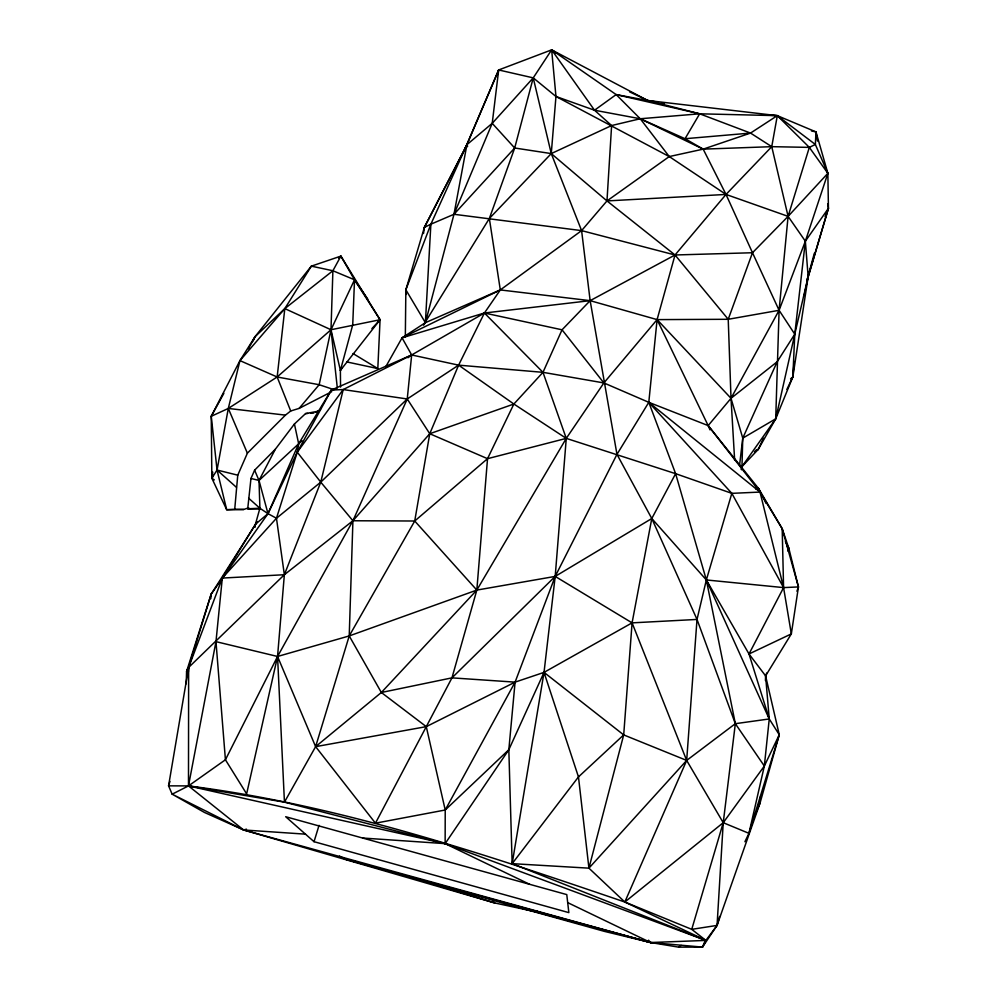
<?xml version="1.0" encoding="UTF-8"?>
<svg xmlns="http://www.w3.org/2000/svg" width="997" height="997" viewBox="0 0 997 997"><rect width="100%" height="100%" fill="white"/><g stroke="black" fill="none" stroke-linecap="round" stroke-linejoin="round"><path stroke-width="1.5" d="M405.33 336.998L405.854 289.803L424.373 227.378L465.35 148.03L498.674 69.964L551.653 49.85L616.158 94.59L647.714 100.498L777.311 115.652L815.982 131.903L815.359 144.478L809.327 147.382L771.753 146.671L750.542 133.075L699.67 113.808L647.714 100.498L551.653 49.85L533.233 77.866L551.266 153.588L581.6 230.619L590.149 300.658L616.969 454.358L651.789 518.527L706.35 579.955L749.009 653.982L765.596 675.879L779.268 734.739L760.05 803.021L717.055 925.415L702.511 947.1L678.633 947.15L650.592 942.526L534.13 911.445L494.686 902.946L243.604 829.965L188.483 785.91L188.632 667.442L211.19 594.075L257.151 521.892M529.681 884.327L445.136 843.636L445.223 810L426.28 726.639L381.353 692.491L349.224 635.936L352.926 520.758L407.237 398.974L411.674 354.969L402.053 337.833L425.395 322.679L500.307 289.928L581.6 230.619L606.974 200.92L669.261 156.566L703.184 149.139L750.542 133.075L777.311 115.652L815.359 144.478L827.859 173.316L828.432 208.311L806.959 281.054M763.627 114.879L777.311 115.652L809.327 147.382L788.091 216.361L779.093 310.304L775.716 418.827L758.219 449.423L741.967 466.608L741.319 469.5M186.227 683.792L186.576 671.455L211.19 594.075L267.994 513.667L297.256 452.164L331.328 390.051L411.674 354.969L484.417 313.008L590.149 300.658L675.031 254.983L726.015 194.44L771.753 146.671L777.311 115.652L699.67 113.808L640.248 118.755L611.61 125.547L551.266 153.588L489.353 218.48L423.463 325.059L425.395 322.679L453.984 214.28L466.908 144.69L498.674 69.964L533.233 77.866L555.965 96.485L669.261 156.566L726.015 194.44L788.091 216.361L805.352 241.199L808.156 276.705L792.852 376.903L775.716 418.827L741.967 466.608L741.531 469.674M741.967 466.608L742.765 438.144L731.013 398.302L728.221 319.289L752.486 252.74L788.091 216.361L827.859 173.316L815.982 131.903L811.471 130.956M346.669 361.899L377.813 368.566L380.069 319.738L340.887 256.117L332.898 270.748L330.992 329.745L337.322 388.07M765.434 680.552L765.596 675.879L766.73 673.025M754.056 817.228L760.05 803.021L760.387 796.84M809.327 147.382L827.859 173.316L805.352 241.199L779.093 310.304L728.221 319.289L675.031 254.983L606.974 200.92L551.266 153.588L514.689 148.005L453.984 214.28L430.878 224.188L425.395 322.679L405.854 289.803L430.878 224.188L466.908 144.69L492.219 123.329L533.233 77.866L514.689 148.005L489.353 218.48L500.307 289.928L484.417 313.008L458.608 365.151L429.757 433.732L414.727 521.007L349.224 635.936L315.625 746.653L284.444 802.149L188.483 785.91L168.568 785.848L188.632 667.442L222.306 578.073L255.431 524.272L259.905 508.246L259.008 480.454L254.621 470.173L275.322 449.248L294.427 423.999L305.568 413.581L318.803 411.113M188.371 672.028L188.632 667.442L284.357 574.721L352.926 520.758L429.757 433.732L513.866 404.022L542.979 372.33L562.046 329.808L590.149 300.658L657.098 319.613L728.221 319.289M786.857 389.453L792.852 376.903L794.771 334.194L779.093 310.304L752.486 252.74L675.031 254.983L657.098 319.613L648.798 402.327L675.617 473.675L706.35 579.955L735.337 723.685L723.236 822.699L717.055 925.415L705.888 940.42L702.511 947.1L650.592 942.526L604.531 931.41L344.912 859.015L339.454 856.049M169.964 781.461L168.568 785.848L172.157 794.185L188.483 785.91C338.282 804.866 482.486 853.444 624.82 902.023L686.671 760.424L697.015 619.436L706.35 579.955L731.835 493.353L648.798 402.327L603.883 382.935L542.979 372.33L458.608 365.151L411.674 354.969L343.217 389.565L331.328 390.051L298.664 443.79L267.994 513.667L255.431 524.272L255.033 527.288M378.312 322.205L380.069 319.738L354.521 279.783L340.887 256.117L311.351 266.149L255.058 336.674L239.953 360.615L211.252 416.285L211.85 478.236L226.693 509.716L234.719 509.367L237.76 475.17L247.381 453.186L285.429 415.126L290.713 410.976L299.125 408.396L331.752 391.671M358.247 862.268L344.912 859.015L650.592 942.526L705.888 940.42L624.82 902.023L588.928 868.163L623.698 734.901L632.086 622.863L651.789 518.527L675.617 473.675L731.835 493.353L760.026 492.069L782.196 528.697L788.851 548.387L798.447 586.934L791.331 633.905L765.596 675.879L769.248 718.962L764.338 766.045L748.946 833.33L744.921 841.717M375.458 823.186L451.965 677.86L476.828 590.087L487.533 458.682L513.866 404.022L458.608 365.151L407.237 398.974L320.76 482.137L276.468 518.253L222.306 578.073L215.975 641.644L188.483 785.91L445.136 843.636L705.888 940.42L691.744 929.341L624.82 902.023L723.236 822.699L764.338 766.045L779.268 734.739L769.248 718.962L706.35 579.955L783.58 587.607L798.447 586.934L782.196 528.697L758.555 488.493L708.157 425.594L657.098 319.613L603.883 382.935L566.271 438.381L476.828 590.087L381.353 692.491L315.625 746.653L375.458 823.186L445.223 810L508.831 749.719L544.026 672.377L555.192 576.403L566.271 438.381L542.979 372.33L484.417 313.008L402.053 337.833L385.652 366.921M551.266 153.588L555.965 96.485L551.653 49.85L556.625 53.24M259.719 508.956L247.717 508.782L250.97 478.46L254.621 470.173M794.135 361.599L792.852 376.903L790.546 378.897M210.791 598.674L211.19 594.075M508.831 749.719L515.088 682.135L555.192 576.403L616.969 454.358L648.798 402.327L708.157 425.594L760.026 492.069L783.58 587.607L791.331 633.905L749.009 653.982L769.248 718.962L735.337 723.685L686.671 760.424L588.928 868.163L512.159 863.651L508.831 749.719L445.136 843.636L362.621 838.028M739.537 465.437L742.765 438.144L777.174 361.774L794.771 334.194L808.156 276.705L828.432 208.311L827.684 203.724M675.031 254.983L581.6 230.619L453.984 214.28L492.219 123.329L498.674 69.964L497.827 74.488M423.526 233.497L424.373 227.378L466.908 144.69L464.403 150.983M212.76 472.117L211.85 478.236L214.33 479.918M705.888 940.42L512.159 863.651L544.026 672.377L632.086 622.863L697.015 619.436L735.337 723.685L764.338 766.045M804.342 294.8L808.156 276.705L806.872 281.129M675.617 473.675L566.271 438.381L487.533 458.682L429.757 433.732L407.237 398.974L343.217 389.565L320.76 482.137L284.357 574.721L277.552 656.475L284.444 802.149L445.136 843.636M367.768 299.125L354.521 279.783L332.898 270.748L311.351 266.149L284.818 308.609L239.953 360.615L228.301 408.446L217.047 470.036L211.85 478.236L213.321 475.507M340.55 387.073L340.388 370.435L352.726 324.885L354.521 279.783L330.992 329.745L319.165 384.717L299.125 408.396M807.096 279.671L814.375 253.163M719.597 916.455L717.055 925.415L691.744 929.341L723.236 822.699L686.671 760.424L632.086 622.863L555.192 576.403L476.828 590.087L349.224 635.936L277.552 656.475L215.975 641.644L225.422 759.776L246.633 793.874L277.552 656.475L352.926 520.758L414.727 521.007L487.533 458.682M788.029 551.216L788.851 548.387L785.412 541.583M314.03 841.692L285.678 816.717L566.77 894.596L568.851 912.629L314.03 841.692L319.04 825.354M779.268 734.739L748.946 833.33L723.236 822.699M222.306 578.073L284.357 574.721L276.468 518.253L297.256 452.164L298.664 443.79L294.427 423.999M796.927 591.246L798.447 586.934M825.08 216.661L828.432 208.311L805.352 241.199L794.771 334.194L775.716 418.827L742.765 438.144M702.511 947.1L705.465 940.183M253.151 340.874L255.058 336.674L284.818 308.609L332.898 270.748M754.38 451.953L758.219 449.423L763.552 438.269M189.966 664.638L186.576 671.455L188.632 667.442M749.009 653.982L783.58 587.607L782.196 528.697M275.322 449.248L259.008 480.454L267.994 513.667L276.468 518.253M290.713 410.976L277.154 376.991L284.818 308.609L330.992 329.745L340.388 370.435L341.821 367.793M445.223 810L515.088 682.135L544.026 672.377L623.698 734.901L686.671 760.424M710.001 429.881L708.157 425.594L731.013 398.302L779.093 310.304M248.727 507.772L243.704 509.479L226.693 509.716L217.047 470.036L211.252 416.285L223.864 393.354M248.365 348.825L255.058 336.674M343.217 389.565L297.256 452.164L320.76 482.137L352.926 520.758M512.159 863.651L578.472 776.912L623.698 734.901M340.388 370.435L380.069 319.738L330.992 329.745L277.154 376.991L228.301 408.446L211.252 416.285M758.119 805.439L760.05 803.021M371.893 328.624L380.069 319.738M381.353 692.491L451.965 677.86L555.192 576.403L651.789 518.527L697.015 619.436M302.029 440.686L259.008 480.454L250.97 478.46M338.581 258.123L340.887 256.117M465.35 148.03L467.668 146.16M734.652 460.24L731.013 398.302L777.174 361.774M407.947 357.761L411.674 354.969M551.653 49.85L594.524 110.231L616.158 94.59L699.67 113.808L685.039 138.72L640.248 118.755L594.524 110.231L555.965 96.485M188.483 785.91L225.422 759.776L277.552 656.475L315.625 746.653L426.28 726.639L515.088 682.135L451.965 677.86M678.633 947.15L681.2 945.443M315.737 412.284L320.498 409.804M424.373 227.378L430.878 224.188M402.053 337.833L500.307 289.928L590.149 300.658M755.365 450.544L758.219 449.423M648.548 940.183L650.592 942.526L243.604 829.965L172.157 794.185L204.472 812.455L243.604 829.965L246.483 829.168M534.13 911.445L537.096 910.722M331.328 390.051L335.864 389.092M755.614 488.854L758.555 488.493L766.132 503.473M750.542 133.075L685.039 138.72L703.184 149.139L771.753 146.671L788.091 216.361M305.568 413.581L307.774 413.443M310.516 413.269L313.793 413.057M752.486 252.74L726.015 194.44L606.974 200.92L611.61 125.547L594.524 110.231M247.717 508.782L259.905 508.246L267.994 513.667M234.719 509.367L243.704 509.479M243.604 829.965L305.481 834.153M285.429 415.126L228.301 408.446L247.381 453.186M658.406 102.205L647.714 100.498L629.593 91.861M661.46 102.691L664.513 103.177M484.417 313.008L562.046 329.808L603.883 382.935M237.76 475.17L217.047 470.036L236.401 487.296M419.027 879.79L423.476 881.149M429.42 882.968L494.686 902.946L492.593 900.702M333.584 389.515L319.165 384.717L277.154 376.991L239.953 360.615M567.692 902.621L650.592 942.526M616.158 94.59L640.248 118.755L703.184 149.139L726.015 194.44M353.025 353.549L377.813 368.566M513.866 404.022L566.271 438.381M648.798 402.327L760.026 492.069L758.555 488.493M248.614 498.188L259.905 508.246M657.098 319.613L731.013 398.302M786.758 546.094L788.851 548.387M492.219 123.329L514.689 148.005M414.727 521.007L476.828 590.087M640.248 118.755L669.261 156.566M731.835 493.353L783.58 587.607M544.026 672.377L578.472 776.912L588.928 868.163M817.478 141.063L815.982 131.903L816.281 136.452M405.854 289.803L406.265 294.439"/></g></svg>
